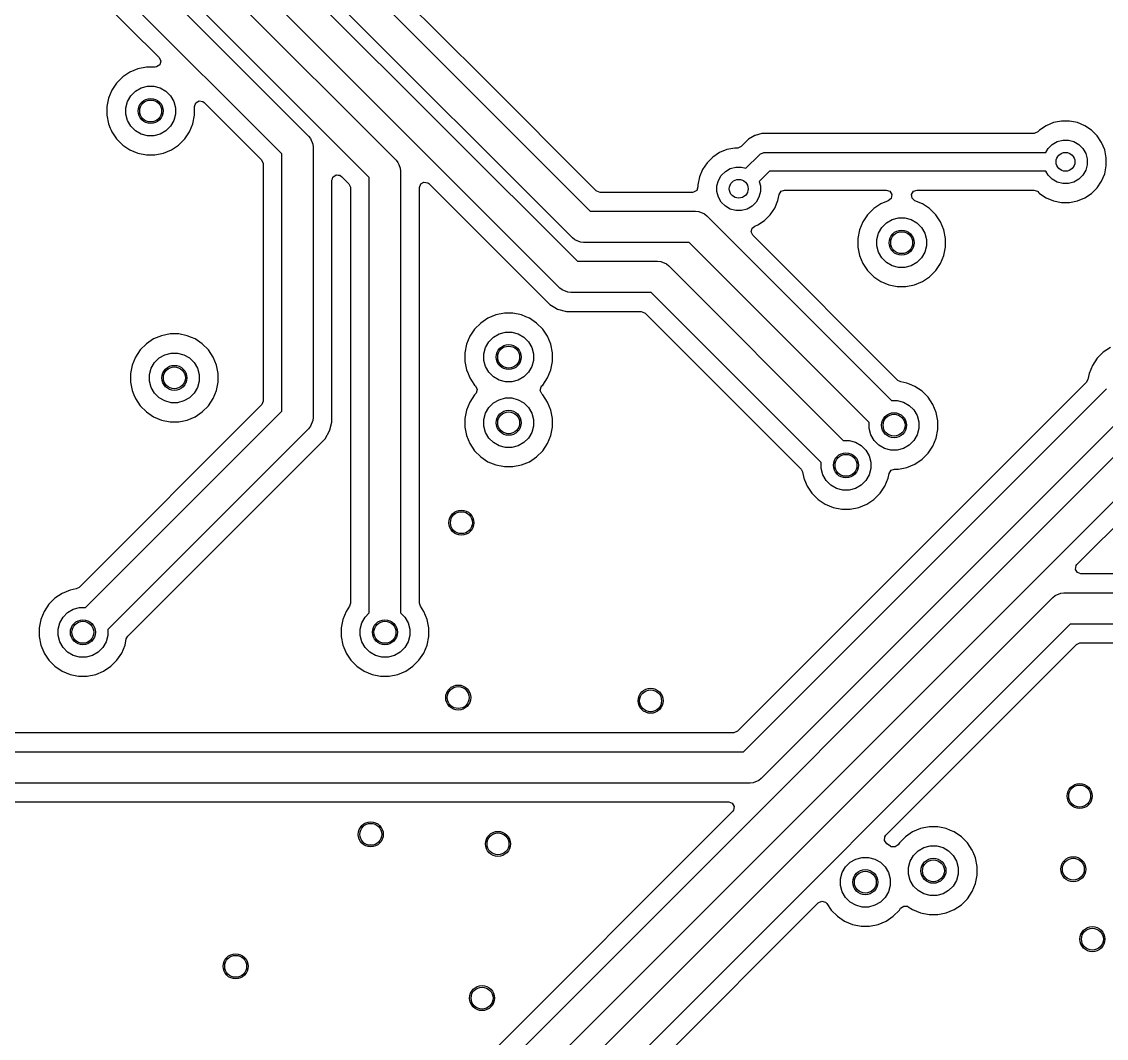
# Model space of a CAD drawing. Extents: x 4.82 to 6.81, y -4.86 to -2.87.
# Drawn here: x 5.231 to 5.914, y -3.975 to -3.336 of the extents above; entities that cross this region are included whole.
import ezdxf

# ---------------------------------------------------------------- set-up
doc = ezdxf.new("R2010")
doc.units = 0
doc.header["$MEASUREMENT"] = 0
doc.layers.add('BLACK', color=7, linetype='CONTINUOUS')

msp = doc.modelspace()

# ---------------------------------------------------------------- linework, layer by layer
at = {"layer": 'BLACK', "linetype": 'CONTINUOUS'}
for p, q in [((5.34974, -3.25537), (5.58099, -3.48661)), ((5.56995, -3.50342), (5.33294, -3.26641)), ((5.31474, -3.27084), (5.46686, -3.42296)), ((5.28128, -3.27738), (5.41186, -3.40796)), ((5.45006, -3.434), (5.29794, -3.28188)), ((5.25409, -3.29476), (5.31786, -3.35853)), ((5.39506, -3.419), (5.26448, -3.28842)), ((5.52104, -3.37041), (5.44821, -3.29758)), ((5.44186, -3.30796), (5.58898, -3.45508)), ((5.57794, -3.47188), (5.42794, -3.32188)), ((5.31825, -3.36301), (5.31629, -3.36439)), ((5.31786, -3.35853), (5.31887, -3.3607)), ((5.31887, -3.3607), (5.31825, -3.36301)), ((5.29948, -3.36765), (5.29496, -3.37066)), ((5.30449, -3.36557), (5.29948, -3.36765)), ((5.29948, -3.36765), (5.29948, -3.36765)), ((5.30449, -3.36557), (5.30449, -3.36557)), ((5.30982, -3.36451), (5.30449, -3.36557)), ((5.31538, -3.36451), (5.30982, -3.36451)), ((5.31629, -3.36439), (5.31538, -3.36451)), ((5.29112, -3.37451), (5.2881, -3.37902)), ((5.29496, -3.37066), (5.29112, -3.37451)), ((5.30651, -3.37754), (5.31048, -3.37647)), ((5.31048, -3.37647), (5.31459, -3.37647)), ((5.31459, -3.37647), (5.31857, -3.37754)), ((5.59285, -3.44222), (5.52104, -3.37041)), ((5.2881, -3.37902), (5.28602, -3.38404)), ((5.2881, -3.37902), (5.2881, -3.37902)), ((5.29799, -3.38606), (5.30005, -3.3825)), ((5.30005, -3.3825), (5.30295, -3.37959)), ((5.30295, -3.37959), (5.30651, -3.37754)), ((5.31857, -3.37754), (5.32213, -3.37959)), ((5.32213, -3.37959), (5.32503, -3.3825)), ((5.32503, -3.3825), (5.32709, -3.38606)), ((5.28602, -3.38404), (5.28496, -3.38937)), ((5.28496, -3.38937), (5.28496, -3.3948)), ((5.28602, -3.38404), (5.28602, -3.38404)), ((5.29693, -3.39003), (5.29799, -3.38606)), ((5.29693, -3.39414), (5.29693, -3.39003)), ((5.32709, -3.38606), (5.32815, -3.39003)), ((5.32815, -3.39003), (5.32815, -3.39414)), ((5.34012, -3.38925), (5.34094, -3.387)), ((5.34012, -3.38937), (5.34012, -3.38925)), ((5.34012, -3.3948), (5.34012, -3.38937)), ((5.34094, -3.387), (5.34301, -3.3858)), ((5.34301, -3.3858), (5.34537, -3.38621)), ((5.34537, -3.38621), (5.3461, -3.38677)), ((5.3461, -3.38677), (5.3822, -3.42287)), ((5.28496, -3.3948), (5.28602, -3.40013)), ((5.29799, -3.39811), (5.29693, -3.39414)), ((5.32815, -3.39414), (5.32709, -3.39811)), ((5.33906, -3.40013), (5.34012, -3.3948)), ((5.28602, -3.40013), (5.28602, -3.40013)), ((5.28602, -3.40013), (5.28716, -3.40288)), ((5.28716, -3.40288), (5.28769, -3.40416)), ((5.28769, -3.40416), (5.2881, -3.40515)), ((5.30005, -3.40167), (5.29799, -3.39811)), ((5.30295, -3.40458), (5.30005, -3.40167)), ((5.32503, -3.40167), (5.32213, -3.40458)), ((5.32709, -3.39811), (5.32503, -3.40167)), ((5.33698, -3.40515), (5.33906, -3.40013)), ((5.87167, -3.40416), (5.87054, -3.40529)), ((5.87587, -3.40136), (5.87167, -3.40416)), ((5.88053, -3.39943), (5.87587, -3.40136)), ((5.87587, -3.40136), (5.87587, -3.40136)), ((5.88548, -3.39844), (5.88053, -3.39943)), ((5.88053, -3.39943), (5.88053, -3.39943)), ((5.89052, -3.39844), (5.88548, -3.39844)), ((5.88548, -3.39844), (5.88548, -3.39844)), ((5.89547, -3.39943), (5.89052, -3.39844)), ((5.89052, -3.39844), (5.89052, -3.39844)), ((5.90013, -3.40136), (5.89547, -3.39943)), ((5.89547, -3.39943), (5.89547, -3.39943)), ((5.90433, -3.40416), (5.90013, -3.40136)), ((5.90013, -3.40136), (5.90013, -3.40136)), ((5.90013, -3.40136), (5.90013, -3.40136)), ((5.90789, -3.40773), (5.90433, -3.40416)), ((5.2881, -3.40515), (5.29112, -3.40967)), ((5.29112, -3.40967), (5.29496, -3.41351)), ((5.30651, -3.40664), (5.30295, -3.40458)), ((5.31048, -3.4077), (5.30651, -3.40664)), ((5.31459, -3.4077), (5.31048, -3.4077)), ((5.31857, -3.40664), (5.31459, -3.4077)), ((5.32213, -3.40458), (5.31857, -3.40664)), ((5.33012, -3.41351), (5.33396, -3.40967)), ((5.33396, -3.40967), (5.33698, -3.40515)), ((5.41186, -3.40796), (5.41309, -3.40945)), ((5.41309, -3.40945), (5.41309, -3.40945)), ((5.41309, -3.40945), (5.41455, -3.413)), ((5.68848, -3.40986), (5.68398, -3.41436)), ((5.69252, -3.40753), (5.68848, -3.40986)), ((5.6928, -3.40745), (5.69252, -3.40753)), ((5.69252, -3.40753), (5.69252, -3.40753)), ((5.69703, -3.40632), (5.6928, -3.40745)), ((5.6928, -3.40745), (5.6928, -3.40745)), ((5.86807, -3.40632), (5.69703, -3.40632)), ((5.86837, -3.40631), (5.86807, -3.40632)), ((5.87054, -3.40529), (5.86837, -3.40631)), ((5.88273, -3.41132), (5.8862, -3.41039)), ((5.8862, -3.41039), (5.8898, -3.41039)), ((5.8898, -3.41039), (5.89327, -3.41132)), ((5.9107, -3.41192), (5.90789, -3.40773)), ((5.29496, -3.41351), (5.29948, -3.41653)), ((5.29948, -3.41653), (5.30449, -3.41861)), ((5.32058, -3.41861), (5.3256, -3.41653)), ((5.3256, -3.41653), (5.33012, -3.41351)), ((5.41455, -3.413), (5.41474, -3.41492)), ((5.41474, -3.41492), (5.41474, -3.58492)), ((5.67495, -3.41637), (5.67029, -3.4183)), ((5.6799, -3.41539), (5.67495, -3.41637)), ((5.67495, -3.41637), (5.67495, -3.41637)), ((5.6815, -3.41539), (5.6799, -3.41539)), ((5.6818, -3.41538), (5.6815, -3.41539)), ((5.68398, -3.41436), (5.6818, -3.41538)), ((5.87563, -3.41815), (5.87707, -3.41567)), ((5.87707, -3.41567), (5.87961, -3.41312)), ((5.87961, -3.41312), (5.88273, -3.41132)), ((5.89327, -3.41132), (5.89639, -3.41312)), ((5.89639, -3.41312), (5.89893, -3.41567)), ((5.89893, -3.41567), (5.90073, -3.41878)), ((5.91263, -3.41658), (5.9107, -3.41192)), ((5.91361, -3.42153), (5.91263, -3.41658)), ((5.30449, -3.41861), (5.30982, -3.41967)), ((5.30982, -3.41967), (5.30982, -3.41967)), ((5.30982, -3.41967), (5.31526, -3.41967)), ((5.31526, -3.41967), (5.32058, -3.41861)), ((5.31526, -3.41967), (5.31526, -3.41967)), ((5.3822, -3.42287), (5.38321, -3.42504)), ((5.39506, -3.58084), (5.39506, -3.419)), ((5.46686, -3.42296), (5.46809, -3.42445)), ((5.46809, -3.42445), (5.46864, -3.4258)), ((5.66253, -3.42467), (5.65973, -3.42887)), ((5.6661, -3.42111), (5.66253, -3.42467)), ((5.67029, -3.4183), (5.6661, -3.42111)), ((5.67029, -3.4183), (5.67029, -3.4183)), ((5.68699, -3.42808), (5.69519, -3.41988)), ((5.69519, -3.41988), (5.69609, -3.41914)), ((5.69609, -3.41914), (5.69739, -3.41861)), ((5.69739, -3.41861), (5.69821, -3.41826)), ((5.69821, -3.41826), (5.69937, -3.41815)), ((5.69937, -3.41815), (5.87563, -3.41815)), ((5.90073, -3.41878), (5.90166, -3.42226)), ((5.90166, -3.42226), (5.90166, -3.42585)), ((5.91361, -3.42658), (5.91361, -3.42153)), ((5.38321, -3.42504), (5.38323, -3.42535)), ((5.38323, -3.42535), (5.38323, -3.57449)), ((5.46864, -3.4258), (5.46955, -3.428)), ((5.46955, -3.428), (5.46974, -3.42992)), ((5.46974, -3.42992), (5.46974, -3.70768)), ((5.65973, -3.42887), (5.6578, -3.43353)), ((5.65973, -3.42887), (5.65973, -3.42887)), ((5.67149, -3.43261), (5.67403, -3.43007)), ((5.67403, -3.43007), (5.67715, -3.42827)), ((5.67715, -3.42827), (5.68062, -3.42734)), ((5.68062, -3.42734), (5.68422, -3.42734)), ((5.68422, -3.42734), (5.68699, -3.42808)), ((5.70181, -3.42996), (5.69534, -3.43643)), ((5.87563, -3.42996), (5.70181, -3.42996)), ((5.87707, -3.43244), (5.87563, -3.42996)), ((5.90073, -3.42933), (5.89893, -3.43244)), ((5.90166, -3.42585), (5.90073, -3.42933)), ((5.9107, -3.43619), (5.91263, -3.43153)), ((5.91263, -3.43153), (5.91361, -3.42658)), ((5.42657, -3.4357), (5.42694, -3.43471)), ((5.42657, -3.58777), (5.42657, -3.4357)), ((5.42694, -3.43471), (5.42721, -3.43369)), ((5.42721, -3.43369), (5.42734, -3.4336)), ((5.42734, -3.4336), (5.42739, -3.43345)), ((5.42739, -3.43345), (5.42831, -3.43292)), ((5.42831, -3.43292), (5.42917, -3.43232)), ((5.42917, -3.43232), (5.42933, -3.43233)), ((5.42933, -3.43233), (5.42947, -3.43225)), ((5.42947, -3.43225), (5.43051, -3.43244)), ((5.43051, -3.43244), (5.43156, -3.43253)), ((5.43156, -3.43253), (5.43174, -3.43265)), ((5.43174, -3.43265), (5.43183, -3.43267)), ((5.43183, -3.43267), (5.43256, -3.43323)), ((5.43256, -3.43323), (5.4372, -3.43787)), ((5.4372, -3.43787), (5.43821, -3.44004)), ((5.45006, -3.70768), (5.45006, -3.434)), ((5.48157, -3.44023), (5.48239, -3.43798)), ((5.48239, -3.43798), (5.48447, -3.43678)), ((5.48447, -3.43678), (5.48683, -3.4372)), ((5.48683, -3.4372), (5.48756, -3.43775)), ((5.48756, -3.43775), (5.5636, -3.5138)), ((5.6578, -3.43353), (5.65681, -3.43848)), ((5.6578, -3.43353), (5.6578, -3.43353)), ((5.66876, -3.4392), (5.66969, -3.43573)), ((5.66969, -3.43573), (5.67149, -3.43261)), ((5.69534, -3.43643), (5.69608, -3.4392)), ((5.87961, -3.43499), (5.87707, -3.43244)), ((5.88273, -3.43679), (5.87961, -3.43499)), ((5.8862, -3.43772), (5.88273, -3.43679)), ((5.8898, -3.43772), (5.8862, -3.43772)), ((5.89327, -3.43679), (5.8898, -3.43772)), ((5.89639, -3.43499), (5.89327, -3.43679)), ((5.89893, -3.43244), (5.89639, -3.43499)), ((5.90789, -3.44038), (5.9107, -3.43619)), ((5.43821, -3.44004), (5.43823, -3.44035)), ((5.43823, -3.44035), (5.43823, -3.70165)), ((5.48157, -3.54413), (5.48157, -3.44023)), ((5.59308, -3.44243), (5.59285, -3.44222)), ((5.59533, -3.44325), (5.59308, -3.44243)), ((5.65331, -3.44325), (5.59533, -3.44325)), ((5.65392, -3.44319), (5.65331, -3.44325)), ((5.65599, -3.442), (5.65392, -3.44319)), ((5.65681, -3.43974), (5.65599, -3.442)), ((5.65681, -3.43848), (5.65681, -3.43974)), ((5.66876, -3.4428), (5.66876, -3.4392)), ((5.66969, -3.44627), (5.66876, -3.4428)), ((5.69608, -3.4428), (5.69515, -3.44627)), ((5.69608, -3.4392), (5.69608, -3.4428)), ((5.70705, -3.44847), (5.70781, -3.44461)), ((5.70781, -3.44461), (5.70906, -3.44256)), ((5.70906, -3.44256), (5.71125, -3.44179)), ((5.71125, -3.44179), (5.7752, -3.44179)), ((5.7752, -3.44179), (5.77745, -3.44261)), ((5.77745, -3.44261), (5.77865, -3.44469)), ((5.77865, -3.44469), (5.77824, -3.44705)), ((5.79118, -3.44454), (5.79247, -3.44252)), ((5.79149, -3.44691), (5.79118, -3.44454)), ((5.79247, -3.44252), (5.7946, -3.44179)), ((5.7946, -3.44179), (5.86807, -3.44179)), ((5.86807, -3.44179), (5.87032, -3.44261)), ((5.87032, -3.44261), (5.87054, -3.44282)), ((5.87054, -3.44282), (5.87125, -3.44352)), ((5.87125, -3.44352), (5.87167, -3.44395)), ((5.87167, -3.44395), (5.87587, -3.44675)), ((5.90013, -3.44675), (5.90433, -3.44395)), ((5.90433, -3.44395), (5.90789, -3.44038)), ((5.67149, -3.44939), (5.66969, -3.44627)), ((5.67403, -3.45193), (5.67149, -3.44939)), ((5.67715, -3.45373), (5.67403, -3.45193)), ((5.69081, -3.45193), (5.68769, -3.45373)), ((5.69335, -3.44939), (5.69081, -3.45193)), ((5.69515, -3.44627), (5.69335, -3.44939)), ((5.70512, -3.45313), (5.70705, -3.44847)), ((5.77184, -3.45048), (5.76732, -3.4535)), ((5.77654, -3.44853), (5.77184, -3.45048)), ((5.77184, -3.45048), (5.77184, -3.45048)), ((5.77824, -3.44705), (5.77654, -3.44853)), ((5.79326, -3.44853), (5.79149, -3.44691)), ((5.79796, -3.45048), (5.79326, -3.44853)), ((5.80248, -3.4535), (5.79796, -3.45048)), ((5.79796, -3.45048), (5.79796, -3.45048)), ((5.79796, -3.45048), (5.79796, -3.45048)), ((5.87587, -3.44675), (5.88053, -3.44868)), ((5.88053, -3.44868), (5.88548, -3.44967)), ((5.88548, -3.44967), (5.88548, -3.44967)), ((5.88548, -3.44967), (5.89052, -3.44967)), ((5.89052, -3.44967), (5.89547, -3.44868)), ((5.89052, -3.44967), (5.89052, -3.44967)), ((5.89547, -3.44868), (5.90013, -3.44675)), ((5.58898, -3.45508), (5.65535, -3.45508)), ((5.65535, -3.45508), (5.65727, -3.45527)), ((5.65727, -3.45527), (5.66082, -3.45674)), ((5.66082, -3.45674), (5.66082, -3.45674)), ((5.66082, -3.45674), (5.66231, -3.45796)), ((5.66231, -3.45796), (5.77845, -3.5741)), ((5.68062, -3.45466), (5.67715, -3.45373)), ((5.68422, -3.45466), (5.68062, -3.45466)), ((5.68769, -3.45373), (5.68422, -3.45466)), ((5.69875, -3.46089), (5.70231, -3.45733)), ((5.70231, -3.45733), (5.70512, -3.45313)), ((5.76348, -3.45734), (5.76046, -3.46186)), ((5.76732, -3.4535), (5.76348, -3.45734)), ((5.80632, -3.45734), (5.80248, -3.4535)), ((5.80934, -3.46186), (5.80632, -3.45734)), ((5.69095, -3.46578), (5.69248, -3.46455)), ((5.69248, -3.46455), (5.69455, -3.4637)), ((5.69455, -3.4637), (5.69875, -3.46089)), ((5.76046, -3.46186), (5.75838, -3.46688)), ((5.76046, -3.46186), (5.76046, -3.46186)), ((5.77035, -3.46889), (5.77241, -3.46533)), ((5.77241, -3.46533), (5.77531, -3.46243)), ((5.77531, -3.46243), (5.77888, -3.46037)), ((5.77888, -3.46037), (5.78285, -3.45931)), ((5.78285, -3.45931), (5.78696, -3.45931)), ((5.78696, -3.45931), (5.79093, -3.46037)), ((5.79093, -3.46037), (5.79449, -3.46243)), ((5.79449, -3.46243), (5.7974, -3.46533)), ((5.7974, -3.46533), (5.79945, -3.46889)), ((5.81142, -3.46688), (5.80934, -3.46186)), ((5.57943, -3.47311), (5.57794, -3.47188)), ((5.69033, -3.46809), (5.69095, -3.46578)), ((5.69135, -3.47027), (5.69033, -3.46809)), ((5.78256, -3.56148), (5.69135, -3.47027)), ((5.75838, -3.46688), (5.75732, -3.4722)), ((5.75732, -3.4722), (5.75732, -3.47764)), ((5.75838, -3.46688), (5.75838, -3.46688)), ((5.76929, -3.47287), (5.77035, -3.46889)), ((5.79945, -3.46889), (5.80051, -3.47287)), ((5.81248, -3.4722), (5.81142, -3.46688)), ((5.81248, -3.47764), (5.81248, -3.4722)), ((5.58298, -3.47457), (5.57943, -3.47311)), ((5.5849, -3.47476), (5.58298, -3.47457)), ((5.58298, -3.47457), (5.58298, -3.47457)), ((5.65127, -3.47476), (5.5849, -3.47476)), ((5.76453, -3.58802), (5.65127, -3.47476)), ((5.75732, -3.47764), (5.75838, -3.48297)), ((5.76929, -3.47698), (5.76929, -3.47287)), ((5.77035, -3.48095), (5.76929, -3.47698)), ((5.80051, -3.47698), (5.79945, -3.48095)), ((5.80051, -3.47287), (5.80051, -3.47698)), ((5.81142, -3.48297), (5.81248, -3.47764)), ((5.75838, -3.48297), (5.75838, -3.48297)), ((5.75838, -3.48297), (5.76046, -3.48798)), ((5.77241, -3.48451), (5.77035, -3.48095)), ((5.77531, -3.48741), (5.77241, -3.48451)), ((5.7974, -3.48451), (5.79449, -3.48741)), ((5.79945, -3.48095), (5.7974, -3.48451)), ((5.80934, -3.48798), (5.81142, -3.48297)), ((5.58099, -3.48661), (5.63144, -3.48661)), ((5.63144, -3.48661), (5.63336, -3.4868)), ((5.63336, -3.4868), (5.63691, -3.48827)), ((5.63691, -3.48827), (5.63691, -3.48827)), ((5.63691, -3.48827), (5.6384, -3.4895)), ((5.6384, -3.4895), (5.74821, -3.59931)), ((5.76046, -3.48798), (5.76348, -3.4925)), ((5.76348, -3.4925), (5.76732, -3.49634)), ((5.77888, -3.48947), (5.77531, -3.48741)), ((5.78285, -3.49053), (5.77888, -3.48947)), ((5.78696, -3.49053), (5.78285, -3.49053)), ((5.79093, -3.48947), (5.78696, -3.49053)), ((5.79449, -3.48741), (5.79093, -3.48947)), ((5.80248, -3.49634), (5.80632, -3.4925)), ((5.80632, -3.4925), (5.80934, -3.48798)), ((5.76732, -3.49634), (5.77184, -3.49936)), ((5.77184, -3.49936), (5.77686, -3.50144)), ((5.79295, -3.50144), (5.79796, -3.49936)), ((5.79796, -3.49936), (5.80248, -3.49634)), ((5.57144, -3.50464), (5.56995, -3.50342)), ((5.57499, -3.50611), (5.57144, -3.50464)), ((5.57144, -3.50464), (5.57144, -3.50464)), ((5.57691, -3.5063), (5.57499, -3.50611)), ((5.62736, -3.5063), (5.57691, -3.5063)), ((5.73429, -3.61323), (5.62736, -3.5063)), ((5.77686, -3.50144), (5.78219, -3.5025)), ((5.78219, -3.5025), (5.78219, -3.5025)), ((5.78219, -3.5025), (5.78762, -3.5025)), ((5.78762, -3.5025), (5.79295, -3.50144)), ((5.78762, -3.5025), (5.78762, -3.5025)), ((5.53502, -3.51927), (5.52969, -3.52033)), ((5.54045, -3.51927), (5.53502, -3.51927)), ((5.53502, -3.51927), (5.53502, -3.51927)), ((5.54578, -3.52033), (5.54045, -3.51927)), ((5.54045, -3.51927), (5.54045, -3.51927)), ((5.5636, -3.5138), (5.5636, -3.5138)), ((5.5636, -3.5138), (5.56681, -3.51565)), ((5.56681, -3.51565), (5.56681, -3.51565)), ((5.56681, -3.51565), (5.56854, -3.51665)), ((5.56854, -3.51665), (5.57406, -3.51813)), ((5.57406, -3.51813), (5.62101, -3.51813)), ((5.62101, -3.51813), (5.62326, -3.51895)), ((5.62326, -3.51895), (5.62349, -3.51916)), ((5.62349, -3.51916), (5.72166, -3.61733)), ((5.52015, -3.52543), (5.51631, -3.52927)), ((5.52467, -3.52241), (5.52015, -3.52543)), ((5.52969, -3.52033), (5.52467, -3.52241)), ((5.52467, -3.52241), (5.52467, -3.52241)), ((5.52969, -3.52033), (5.52969, -3.52033)), ((5.54852, -3.52147), (5.54578, -3.52033)), ((5.54578, -3.52033), (5.54578, -3.52033)), ((5.54578, -3.52033), (5.54578, -3.52033)), ((5.5508, -3.52241), (5.54852, -3.52147)), ((5.55532, -3.52543), (5.5508, -3.52241)), ((5.5508, -3.52241), (5.5508, -3.52241)), ((5.5508, -3.52241), (5.5508, -3.52241)), ((5.55916, -3.52927), (5.55532, -3.52543)), ((5.31942, -3.5334), (5.3144, -3.53548)), ((5.32474, -3.53234), (5.31942, -3.5334)), ((5.31942, -3.5334), (5.31942, -3.5334)), ((5.33018, -3.53234), (5.32474, -3.53234)), ((5.32474, -3.53234), (5.32474, -3.53234)), ((5.3355, -3.5334), (5.33018, -3.53234)), ((5.33018, -3.53234), (5.33018, -3.53234)), ((5.3355, -3.5334), (5.3355, -3.5334)), ((5.3355, -3.5334), (5.3355, -3.5334)), ((5.33825, -3.53454), (5.3355, -3.5334)), ((5.5133, -3.53379), (5.51122, -3.53881)), ((5.51631, -3.52927), (5.5133, -3.53379)), ((5.5133, -3.53379), (5.5133, -3.53379)), ((5.52815, -3.53436), (5.53171, -3.5323)), ((5.53171, -3.5323), (5.53568, -3.53124)), ((5.53568, -3.53124), (5.53979, -3.53124)), ((5.53979, -3.53124), (5.54376, -3.5323)), ((5.54376, -3.5323), (5.54732, -3.53436)), ((5.56218, -3.53379), (5.55916, -3.52927)), ((5.56425, -3.53881), (5.56218, -3.53379)), ((5.30988, -3.5385), (5.30604, -3.54234)), ((5.3144, -3.53548), (5.30988, -3.5385)), ((5.3144, -3.53548), (5.3144, -3.53548)), ((5.34052, -3.53548), (5.33825, -3.53454)), ((5.34504, -3.5385), (5.34052, -3.53548)), ((5.34052, -3.53548), (5.34052, -3.53548)), ((5.34052, -3.53548), (5.34052, -3.53548)), ((5.34888, -3.54234), (5.34504, -3.5385)), ((5.51122, -3.53881), (5.51016, -3.54413)), ((5.51122, -3.53881), (5.51122, -3.53881)), ((5.52319, -3.54082), (5.52524, -3.53726)), ((5.52524, -3.53726), (5.52815, -3.53436)), ((5.54732, -3.53436), (5.55023, -3.53726)), ((5.55023, -3.53726), (5.55228, -3.54082)), ((5.56531, -3.54413), (5.56425, -3.53881)), ((5.91624, -3.54076), (5.91172, -3.54377)), ((5.30302, -3.54686), (5.30094, -3.55188)), ((5.30604, -3.54234), (5.30302, -3.54686)), ((5.30302, -3.54686), (5.30302, -3.54686)), ((5.31497, -3.55033), (5.31787, -3.54743)), ((5.31787, -3.54743), (5.32143, -3.54537)), ((5.32143, -3.54537), (5.32541, -3.54431)), ((5.32541, -3.54431), (5.32952, -3.54431)), ((5.32952, -3.54431), (5.33349, -3.54537)), ((5.33349, -3.54537), (5.33705, -3.54743)), ((5.33705, -3.54743), (5.33995, -3.55033)), ((5.3519, -3.54686), (5.34888, -3.54234)), ((5.35398, -3.55188), (5.3519, -3.54686)), ((5.48157, -3.70165), (5.48157, -3.54413)), ((5.51016, -3.54413), (5.51016, -3.54957)), ((5.52212, -3.54479), (5.52319, -3.54082)), ((5.52212, -3.54891), (5.52212, -3.54479)), ((5.55228, -3.54082), (5.55335, -3.54479)), ((5.55335, -3.54479), (5.55335, -3.54891)), ((5.56531, -3.54957), (5.56531, -3.54413)), ((5.91172, -3.54377), (5.90788, -3.54762)), ((5.30094, -3.55188), (5.29988, -3.5572)), ((5.30094, -3.55188), (5.30094, -3.55188)), ((5.31185, -3.55787), (5.31291, -3.55389)), ((5.31291, -3.55389), (5.31497, -3.55033)), ((5.33995, -3.55033), (5.34201, -3.55389)), ((5.34201, -3.55389), (5.34307, -3.55787)), ((5.35504, -3.5572), (5.35398, -3.55188)), ((5.51016, -3.54957), (5.51122, -3.55489)), ((5.52319, -3.55288), (5.52212, -3.54891)), ((5.52524, -3.55644), (5.52319, -3.55288)), ((5.55228, -3.55288), (5.55023, -3.55644)), ((5.55335, -3.54891), (5.55228, -3.55288)), ((5.56425, -3.55489), (5.56531, -3.54957)), ((5.90486, -3.55213), (5.90278, -3.55715)), ((5.90788, -3.54762), (5.90486, -3.55213)), ((5.90486, -3.55213), (5.90486, -3.55213)), ((5.29988, -3.5572), (5.29988, -3.56264)), ((5.31185, -3.56198), (5.31185, -3.55787)), ((5.34307, -3.55787), (5.34307, -3.56198)), ((5.35504, -3.56264), (5.35504, -3.5572)), ((5.51122, -3.55489), (5.51122, -3.55489)), ((5.51122, -3.55489), (5.51217, -3.5572)), ((5.51217, -3.5572), (5.51286, -3.55887)), ((5.51286, -3.55887), (5.5133, -3.55991)), ((5.5133, -3.55991), (5.51434, -3.56148)), ((5.52815, -3.55934), (5.52524, -3.55644)), ((5.53171, -3.5614), (5.52815, -3.55934)), ((5.54732, -3.55934), (5.54376, -3.5614)), ((5.55023, -3.55644), (5.54732, -3.55934)), ((5.55916, -3.56443), (5.56218, -3.55991)), ((5.56218, -3.55991), (5.56425, -3.55489)), ((5.90202, -3.56099), (5.90106, -3.56279)), ((5.90278, -3.55715), (5.90202, -3.56099)), ((5.29988, -3.56264), (5.30094, -3.56797)), ((5.30094, -3.56797), (5.30094, -3.56797)), ((5.30094, -3.56797), (5.30204, -3.57061)), ((5.31291, -3.56595), (5.31185, -3.56198)), ((5.31497, -3.56951), (5.31291, -3.56595)), ((5.34201, -3.56595), (5.33995, -3.56951)), ((5.34307, -3.56198), (5.34201, -3.56595)), ((5.3519, -3.57298), (5.35398, -3.56797)), ((5.35398, -3.56797), (5.35504, -3.56264)), ((5.45448, -4.07343), (5.96293, -3.56497)), ((5.51434, -3.56148), (5.51631, -3.56443)), ((5.51631, -3.56443), (5.51692, -3.56504)), ((5.51692, -3.56504), (5.51794, -3.56721)), ((5.51794, -3.56721), (5.51732, -3.56953)), ((5.53568, -3.56246), (5.53171, -3.5614)), ((5.53979, -3.56246), (5.53568, -3.56246)), ((5.54376, -3.5614), (5.53979, -3.56246)), ((5.55753, -3.56783), (5.55815, -3.56551)), ((5.55855, -3.57), (5.55753, -3.56783)), ((5.55815, -3.56551), (5.55855, -3.56504)), ((5.55855, -3.56504), (5.55916, -3.56443)), ((5.90106, -3.56279), (5.68162, -3.78222)), ((5.6855, -3.79508), (5.91369, -3.56689)), ((5.78435, -3.56243), (5.78256, -3.56148)), ((5.78819, -3.5632), (5.78435, -3.56243)), ((5.78985, -3.56388), (5.78819, -3.5632)), ((5.78819, -3.5632), (5.78819, -3.5632)), ((5.78819, -3.5632), (5.78819, -3.5632)), ((5.79321, -3.56528), (5.78985, -3.56388)), ((5.79773, -3.5683), (5.79321, -3.56528)), ((5.79321, -3.56528), (5.79321, -3.56528)), ((5.79321, -3.56528), (5.79321, -3.56528)), ((5.30204, -3.57061), (5.30281, -3.57247)), ((5.30281, -3.57247), (5.30302, -3.57298)), ((5.30302, -3.57298), (5.30604, -3.5775)), ((5.31787, -3.57241), (5.31497, -3.56951)), ((5.32143, -3.57447), (5.31787, -3.57241)), ((5.32541, -3.57553), (5.32143, -3.57447)), ((5.33349, -3.57447), (5.32952, -3.57553)), ((5.33705, -3.57241), (5.33349, -3.57447)), ((5.33995, -3.56951), (5.33705, -3.57241)), ((5.34888, -3.5775), (5.3519, -3.57298)), ((5.38323, -3.57449), (5.38241, -3.57674)), ((5.51631, -3.57061), (5.5133, -3.57513)), ((5.51692, -3.57), (5.51631, -3.57061)), ((5.51732, -3.56953), (5.51692, -3.57)), ((5.52815, -3.5757), (5.53171, -3.57364)), ((5.53171, -3.57364), (5.53568, -3.57258)), ((5.53568, -3.57258), (5.53979, -3.57258)), ((5.53979, -3.57258), (5.54376, -3.57364)), ((5.54376, -3.57364), (5.54732, -3.5757)), ((5.55916, -3.57061), (5.55855, -3.57)), ((5.56218, -3.57513), (5.55916, -3.57061)), ((5.77845, -3.5741), (5.7822, -3.5741)), ((5.7822, -3.5741), (5.78617, -3.57517)), ((5.80157, -3.57214), (5.79773, -3.5683)), ((5.80459, -3.57665), (5.80157, -3.57214)), ((5.3822, -3.57697), (5.26749, -3.69168)), ((5.2716, -3.70431), (5.39506, -3.58084)), ((5.30604, -3.5775), (5.30988, -3.58134)), ((5.30988, -3.58134), (5.3144, -3.58436)), ((5.32952, -3.57553), (5.32541, -3.57553)), ((5.34052, -3.58436), (5.34504, -3.58134)), ((5.34504, -3.58134), (5.34888, -3.5775)), ((5.38241, -3.57674), (5.3822, -3.57697)), ((5.51122, -3.58014), (5.51016, -3.58547)), ((5.5133, -3.57513), (5.51122, -3.58014)), ((5.51122, -3.58014), (5.51122, -3.58014)), ((5.5133, -3.57513), (5.5133, -3.57513)), ((5.52319, -3.58216), (5.52524, -3.5786)), ((5.52524, -3.5786), (5.52815, -3.5757)), ((5.54732, -3.5757), (5.55023, -3.5786)), ((5.55023, -3.5786), (5.55228, -3.58216)), ((5.56425, -3.58014), (5.56218, -3.57513)), ((5.56531, -3.58547), (5.56425, -3.58014)), ((5.92761, -3.58081), (5.69653, -3.81188)), ((5.78617, -3.57517), (5.78973, -3.57722)), ((5.78973, -3.57722), (5.79264, -3.58013)), ((5.79264, -3.58013), (5.7947, -3.58369)), ((5.80667, -3.58167), (5.80459, -3.57665)), ((5.80773, -3.587), (5.80667, -3.58167)), ((5.3144, -3.58436), (5.31942, -3.58644)), ((5.31942, -3.58644), (5.32474, -3.5875)), ((5.32474, -3.5875), (5.32474, -3.5875)), ((5.32474, -3.5875), (5.33018, -3.5875)), ((5.33018, -3.5875), (5.3355, -3.58644)), ((5.33018, -3.5875), (5.33018, -3.5875)), ((5.3355, -3.58644), (5.34052, -3.58436)), ((5.41455, -3.58684), (5.41309, -3.59039)), ((5.41474, -3.58492), (5.41455, -3.58684)), ((5.42529, -3.59257), (5.42657, -3.58777)), ((5.97397, -3.58177), (5.47128, -4.08446)), ((5.51016, -3.58547), (5.51016, -3.59091)), ((5.52212, -3.58613), (5.52319, -3.58216)), ((5.52212, -3.59024), (5.52212, -3.58613)), ((5.55228, -3.58216), (5.55335, -3.58613)), ((5.55335, -3.58613), (5.55335, -3.59024)), ((5.56531, -3.59091), (5.56531, -3.58547)), ((5.76453, -3.59177), (5.76453, -3.58802)), ((5.7947, -3.58369), (5.79576, -3.58766)), ((5.79576, -3.58766), (5.79576, -3.59177)), ((5.80773, -3.59243), (5.80773, -3.587)), ((5.41186, -3.59188), (5.28551, -3.71823)), ((5.41309, -3.59039), (5.41186, -3.59188)), ((5.41309, -3.59039), (5.41309, -3.59039)), ((5.42224, -3.59823), (5.4251, -3.59329)), ((5.4251, -3.59329), (5.42529, -3.59257)), ((5.51016, -3.59091), (5.51122, -3.59623)), ((5.52319, -3.59422), (5.52212, -3.59024)), ((5.52524, -3.59778), (5.52319, -3.59422)), ((5.55228, -3.59422), (5.55023, -3.59778)), ((5.55335, -3.59024), (5.55228, -3.59422)), ((5.56425, -3.59623), (5.56531, -3.59091)), ((5.7656, -3.59574), (5.76453, -3.59177)), ((5.79576, -3.59177), (5.7947, -3.59574)), ((5.80667, -3.59776), (5.80773, -3.59243)), ((5.89521, -3.67727), (5.97784, -3.59463)), ((5.29814, -3.72233), (5.42224, -3.59823)), ((5.51122, -3.59623), (5.51122, -3.59623)), ((5.51122, -3.59623), (5.5133, -3.60125)), ((5.5133, -3.60125), (5.51631, -3.60577)), ((5.52815, -3.60068), (5.52524, -3.59778)), ((5.53171, -3.60274), (5.52815, -3.60068)), ((5.54732, -3.60068), (5.54376, -3.60274)), ((5.55023, -3.59778), (5.54732, -3.60068)), ((5.55916, -3.60577), (5.56218, -3.60125)), ((5.56218, -3.60125), (5.56425, -3.59623)), ((5.74821, -3.59931), (5.75196, -3.59931)), ((5.75196, -3.59931), (5.75593, -3.60037)), ((5.75593, -3.60037), (5.75949, -3.60243)), ((5.76765, -3.5993), (5.7656, -3.59574)), ((5.77056, -3.60221), (5.76765, -3.5993)), ((5.79264, -3.5993), (5.78973, -3.60221)), ((5.7947, -3.59574), (5.79264, -3.5993)), ((5.80459, -3.60278), (5.80667, -3.59776)), ((5.51631, -3.60577), (5.52015, -3.60961)), ((5.53568, -3.6038), (5.53171, -3.60274)), ((5.53979, -3.6038), (5.53568, -3.6038)), ((5.54376, -3.60274), (5.53979, -3.6038)), ((5.55532, -3.60961), (5.55916, -3.60577)), ((5.75949, -3.60243), (5.7624, -3.60533)), ((5.7624, -3.60533), (5.76445, -3.60889)), ((5.76445, -3.60889), (5.76551, -3.61287)), ((5.77412, -3.60427), (5.77056, -3.60221)), ((5.77809, -3.60533), (5.77412, -3.60427)), ((5.7822, -3.60533), (5.77809, -3.60533)), ((5.78617, -3.60427), (5.7822, -3.60533)), ((5.78973, -3.60221), (5.78617, -3.60427)), ((5.79773, -3.61114), (5.80157, -3.6073)), ((5.80157, -3.6073), (5.80459, -3.60278)), ((5.52015, -3.60961), (5.52467, -3.61263)), ((5.52467, -3.61263), (5.52969, -3.61471)), ((5.52969, -3.61471), (5.53502, -3.61577)), ((5.53502, -3.61577), (5.53502, -3.61577)), ((5.53502, -3.61577), (5.54045, -3.61577)), ((5.54045, -3.61577), (5.54578, -3.61471)), ((5.54045, -3.61577), (5.54045, -3.61577)), ((5.54578, -3.61471), (5.5508, -3.61263)), ((5.5508, -3.61263), (5.55532, -3.60961)), ((5.73429, -3.61698), (5.73429, -3.61323)), ((5.76551, -3.61287), (5.76551, -3.61698)), ((5.78819, -3.61624), (5.79321, -3.61416)), ((5.79321, -3.61416), (5.79773, -3.61114)), ((5.72166, -3.61733), (5.72262, -3.61912)), ((5.72262, -3.61912), (5.72338, -3.62297)), ((5.73535, -3.62095), (5.73429, -3.61698)), ((5.73741, -3.62451), (5.73535, -3.62095)), ((5.76445, -3.62095), (5.7624, -3.62451)), ((5.76551, -3.61698), (5.76445, -3.62095)), ((5.77642, -3.62297), (5.77699, -3.62012)), ((5.77699, -3.62012), (5.77823, -3.61807)), ((5.77823, -3.61807), (5.78042, -3.6173)), ((5.78042, -3.6173), (5.78286, -3.6173)), ((5.78286, -3.6173), (5.78819, -3.61624)), ((5.78286, -3.6173), (5.78286, -3.6173)), ((5.72338, -3.62297), (5.72492, -3.62667)), ((5.72492, -3.62667), (5.72546, -3.62798)), ((5.72546, -3.62798), (5.72848, -3.6325)), ((5.74031, -3.62742), (5.73741, -3.62451)), ((5.74388, -3.62947), (5.74031, -3.62742)), ((5.74785, -3.63053), (5.74388, -3.62947)), ((5.75593, -3.62947), (5.75196, -3.63053)), ((5.75949, -3.62742), (5.75593, -3.62947)), ((5.7624, -3.62451), (5.75949, -3.62742)), ((5.77132, -3.6325), (5.77434, -3.62798)), ((5.77434, -3.62798), (5.77642, -3.62297)), ((5.72848, -3.6325), (5.73232, -3.63634)), ((5.75196, -3.63053), (5.74785, -3.63053)), ((5.76748, -3.63634), (5.77132, -3.6325)), ((5.73232, -3.63634), (5.73684, -3.63936)), ((5.73684, -3.63936), (5.74186, -3.64144)), ((5.74186, -3.64144), (5.74719, -3.6425)), ((5.74719, -3.6425), (5.74719, -3.6425)), ((5.74719, -3.6425), (5.75262, -3.6425)), ((5.75262, -3.6425), (5.75795, -3.64144)), ((5.75262, -3.6425), (5.75262, -3.6425)), ((5.75795, -3.64144), (5.76296, -3.63936)), ((5.76296, -3.63936), (5.76748, -3.63634)), ((5.89423, -3.68035), (5.89465, -3.67799)), ((5.89543, -3.68243), (5.89423, -3.68035)), ((5.89465, -3.67799), (5.89521, -3.67727)), ((5.89768, -3.68325), (5.89543, -3.68243)), ((6.26663, -3.68325), (5.89768, -3.68325)), ((5.25684, -3.69548), (5.25232, -3.6985)), ((5.26186, -3.6934), (5.25684, -3.69548)), ((5.25684, -3.69548), (5.25684, -3.69548)), ((5.2657, -3.69264), (5.26186, -3.6934)), ((5.26749, -3.69168), (5.2657, -3.69264)), ((5.87994, -3.69796), (5.88143, -3.69674)), ((5.88143, -3.69674), (5.88498, -3.69527)), ((5.88498, -3.69527), (5.8869, -3.69508)), ((5.88498, -3.69527), (5.88498, -3.69527)), ((5.8869, -3.69508), (6.27266, -3.69508)), ((5.24848, -3.70234), (5.24546, -3.70686)), ((5.25232, -3.6985), (5.24848, -3.70234)), ((5.26388, -3.70537), (5.26785, -3.70431)), ((5.26785, -3.70431), (5.2716, -3.70431)), ((5.43764, -3.7036), (5.43546, -3.70686)), ((5.43823, -3.70165), (5.43764, -3.7036)), ((5.48217, -3.7036), (5.48157, -3.70165)), ((5.48434, -3.70686), (5.48217, -3.7036)), ((5.48794, -4.08996), (5.87994, -3.69796)), ((5.24546, -3.70686), (5.24338, -3.71188)), ((5.24546, -3.70686), (5.24546, -3.70686)), ((5.25535, -3.71389), (5.25741, -3.71033)), ((5.25741, -3.71033), (5.26031, -3.70743)), ((5.26031, -3.70743), (5.26388, -3.70537)), ((5.43546, -3.70686), (5.43338, -3.71188)), ((5.43546, -3.70686), (5.43546, -3.70686)), ((5.44535, -3.71389), (5.44741, -3.71033)), ((5.44741, -3.71033), (5.45006, -3.70768)), ((5.46974, -3.70768), (5.4724, -3.71033)), ((5.4724, -3.71033), (5.47445, -3.71389)), ((5.48642, -3.71188), (5.48434, -3.70686)), ((5.48434, -3.70686), (5.48434, -3.70686)), ((5.24338, -3.71188), (5.24232, -3.7172)), ((5.24232, -3.7172), (5.24232, -3.72264)), ((5.24338, -3.71188), (5.24338, -3.71188)), ((5.25429, -3.71787), (5.25535, -3.71389)), ((5.25429, -3.72198), (5.25429, -3.71787)), ((5.43338, -3.71188), (5.43232, -3.7172)), ((5.43232, -3.7172), (5.43232, -3.72264)), ((5.43338, -3.71188), (5.43338, -3.71188)), ((5.44429, -3.71787), (5.44535, -3.71389)), ((5.44429, -3.72198), (5.44429, -3.71787)), ((5.47445, -3.71389), (5.47551, -3.71787)), ((5.47551, -3.71787), (5.47551, -3.72198)), ((5.48748, -3.7172), (5.48642, -3.71188)), ((5.48748, -3.72264), (5.48748, -3.7172)), ((5.89098, -3.71476), (5.50474, -4.101)), ((6.27266, -3.71476), (5.89098, -3.71476)), ((5.24232, -3.72264), (5.24338, -3.72797)), ((5.25535, -3.72595), (5.25429, -3.72198)), ((5.28551, -3.72198), (5.28445, -3.72595)), ((5.28551, -3.71823), (5.28551, -3.72198)), ((5.29642, -3.72797), (5.29718, -3.72412)), ((5.29718, -3.72412), (5.29814, -3.72233)), ((5.43232, -3.72264), (5.43338, -3.72797)), ((5.44535, -3.72595), (5.44429, -3.72198)), ((5.47551, -3.72198), (5.47445, -3.72595)), ((5.48642, -3.72797), (5.48748, -3.72264)), ((5.24338, -3.72797), (5.24338, -3.72797)), ((5.24338, -3.72797), (5.24526, -3.7325)), ((5.25741, -3.72951), (5.25535, -3.72595)), ((5.26031, -3.73242), (5.25741, -3.72951)), ((5.2824, -3.72951), (5.27949, -3.73242)), ((5.28445, -3.72595), (5.2824, -3.72951)), ((5.29434, -3.73298), (5.29642, -3.72797)), ((5.43338, -3.72797), (5.43338, -3.72797)), ((5.43338, -3.72797), (5.43526, -3.7325)), ((5.44741, -3.72951), (5.44535, -3.72595)), ((5.45031, -3.73242), (5.44741, -3.72951)), ((5.4724, -3.72951), (5.46949, -3.73242)), ((5.47445, -3.72595), (5.4724, -3.72951)), ((5.48434, -3.73298), (5.48642, -3.72797)), ((5.77497, -3.8475), (5.89485, -3.72762)), ((5.89485, -3.72762), (5.89702, -3.72661)), ((5.89702, -3.72661), (5.89733, -3.72659)), ((5.89733, -3.72659), (6.26663, -3.72659)), ((5.24526, -3.7325), (5.24546, -3.73298)), ((5.24546, -3.73298), (5.24848, -3.7375)), ((5.24848, -3.7375), (5.25232, -3.74134)), ((5.26388, -3.73447), (5.26031, -3.73242)), ((5.26785, -3.73553), (5.26388, -3.73447)), ((5.27196, -3.73553), (5.26785, -3.73553)), ((5.27593, -3.73447), (5.27196, -3.73553)), ((5.27949, -3.73242), (5.27593, -3.73447)), ((5.28748, -3.74134), (5.29132, -3.7375)), ((5.29132, -3.7375), (5.29434, -3.73298)), ((5.43526, -3.7325), (5.43546, -3.73298)), ((5.43546, -3.73298), (5.43848, -3.7375)), ((5.43848, -3.7375), (5.44232, -3.74134)), ((5.45388, -3.73447), (5.45031, -3.73242)), ((5.45785, -3.73553), (5.45388, -3.73447)), ((5.46196, -3.73553), (5.45785, -3.73553)), ((5.46593, -3.73447), (5.46196, -3.73553)), ((5.46949, -3.73242), (5.46593, -3.73447)), ((5.47748, -3.74134), (5.48132, -3.7375)), ((5.48132, -3.7375), (5.48434, -3.73298)), ((5.25232, -3.74134), (5.25684, -3.74436)), ((5.25684, -3.74436), (5.26186, -3.74644)), ((5.27795, -3.74644), (5.28296, -3.74436)), ((5.28296, -3.74436), (5.28748, -3.74134)), ((5.44232, -3.74134), (5.44684, -3.74436)), ((5.44684, -3.74436), (5.45186, -3.74644)), ((5.46795, -3.74644), (5.47297, -3.74436)), ((5.47297, -3.74436), (5.47748, -3.74134)), ((5.26186, -3.74644), (5.26719, -3.7475)), ((5.26719, -3.7475), (5.26719, -3.7475)), ((5.26719, -3.7475), (5.27262, -3.7475)), ((5.27262, -3.7475), (5.27795, -3.74644)), ((5.27262, -3.7475), (5.27262, -3.7475)), ((5.45186, -3.74644), (5.45719, -3.7475)), ((5.45719, -3.7475), (5.45719, -3.7475)), ((5.45719, -3.7475), (5.46262, -3.7475)), ((5.46262, -3.7475), (5.46795, -3.74644)), ((5.46262, -3.7475), (5.46262, -3.7475)), ((5.67915, -3.78325), (5.19705, -3.78325)), ((5.67945, -3.78323), (5.67915, -3.78325)), ((5.68162, -3.78222), (5.67945, -3.78323)), ((5.1999, -3.79508), (5.6855, -3.79508)), ((5.69504, -3.8131), (5.6915, -3.81457)), ((5.69653, -3.81188), (5.69504, -3.8131)), ((5.69504, -3.8131), (5.69504, -3.8131)), ((5.68957, -3.81476), (5.20398, -3.81476)), ((5.6915, -3.81457), (5.68957, -3.81476)), ((5.21033, -3.82659), (5.67612, -3.82659)), ((5.67612, -3.82659), (5.67837, -3.82741)), ((5.6786, -3.83258), (5.44409, -4.06708)), ((5.67837, -3.82741), (5.67957, -3.82949)), ((5.67915, -3.83185), (5.6786, -3.83258)), ((5.67957, -3.82949), (5.67915, -3.83185)), ((5.77424, -3.84857), (5.77497, -3.8475)), ((5.79184, -3.84548), (5.78732, -3.8485)), ((5.79686, -3.8434), (5.79184, -3.84548)), ((5.79184, -3.84548), (5.79184, -3.84548)), ((5.80219, -3.84234), (5.79686, -3.8434)), ((5.79686, -3.8434), (5.79686, -3.8434)), ((5.80762, -3.84234), (5.80219, -3.84234)), ((5.80219, -3.84234), (5.80219, -3.84234)), ((5.81295, -3.8434), (5.80762, -3.84234)), ((5.80762, -3.84234), (5.80762, -3.84234)), ((5.81569, -3.84454), (5.81295, -3.8434)), ((5.81295, -3.8434), (5.81295, -3.8434)), ((5.81295, -3.8434), (5.81295, -3.8434)), ((5.81796, -3.84548), (5.81569, -3.84454)), ((5.81797, -3.84548), (5.81796, -3.84548)), ((5.81796, -3.84548), (5.81796, -3.84548)), ((5.82248, -3.8485), (5.81797, -3.84548)), ((5.77408, -3.85096), (5.77424, -3.84857)), ((5.7755, -3.85289), (5.77408, -3.85096)), ((5.77785, -3.85446), (5.7755, -3.85289)), ((5.77838, -3.85476), (5.77785, -3.85446)), ((5.78271, -3.8535), (5.78078, -3.85491)), ((5.78348, -3.85234), (5.78271, -3.8535)), ((5.78732, -3.8485), (5.78348, -3.85234)), ((5.79888, -3.85537), (5.80285, -3.85431)), ((5.80285, -3.85431), (5.80696, -3.85431)), ((5.80696, -3.85431), (5.81093, -3.85537)), ((5.82632, -3.85234), (5.82248, -3.8485)), ((5.82934, -3.85686), (5.82632, -3.85234)), ((5.78078, -3.85491), (5.77838, -3.85476)), ((5.79035, -3.86389), (5.79241, -3.86033)), ((5.79241, -3.86033), (5.79531, -3.85743)), ((5.79531, -3.85743), (5.79888, -3.85537)), ((5.81093, -3.85537), (5.81449, -3.85743)), ((5.81449, -3.85743), (5.8174, -3.86033)), ((5.8174, -3.86033), (5.81945, -3.86389)), ((5.82994, -3.8583), (5.82934, -3.85686)), ((5.83142, -3.86188), (5.82994, -3.8583)), ((5.74752, -3.87106), (5.74957, -3.8675)), ((5.74957, -3.8675), (5.75248, -3.86459)), ((5.75248, -3.86459), (5.75604, -3.86254)), ((5.75604, -3.86254), (5.76001, -3.86147)), ((5.76001, -3.86147), (5.76412, -3.86147)), ((5.76412, -3.86147), (5.76809, -3.86254)), ((5.76809, -3.86254), (5.77165, -3.86459)), ((5.77165, -3.86459), (5.77456, -3.8675)), ((5.77456, -3.8675), (5.77661, -3.87106)), ((5.78929, -3.86787), (5.79035, -3.86389)), ((5.78929, -3.87198), (5.78929, -3.86787)), ((5.81945, -3.86389), (5.82051, -3.86787)), ((5.82051, -3.86787), (5.82051, -3.87198)), ((5.83248, -3.8672), (5.83142, -3.86188)), ((5.83248, -3.87264), (5.83248, -3.8672)), ((5.74645, -3.87503), (5.74752, -3.87106)), ((5.74645, -3.87914), (5.74645, -3.87503)), ((5.77661, -3.87106), (5.77768, -3.87503)), ((5.77768, -3.87503), (5.77768, -3.87914)), ((5.79035, -3.87595), (5.78929, -3.87198)), ((5.82051, -3.87198), (5.81945, -3.87595)), ((5.83142, -3.87797), (5.83248, -3.87264)), ((5.74752, -3.88311), (5.74645, -3.87914)), ((5.77768, -3.87914), (5.77661, -3.88311)), ((5.79241, -3.87951), (5.79035, -3.87595)), ((5.79531, -3.88241), (5.79241, -3.87951)), ((5.8174, -3.87951), (5.81449, -3.88241)), ((5.81945, -3.87595), (5.8174, -3.87951)), ((5.82934, -3.88298), (5.83142, -3.87797)), ((5.74957, -3.88667), (5.74752, -3.88311)), ((5.75248, -3.88958), (5.74957, -3.88667)), ((5.77456, -3.88667), (5.77165, -3.88958)), ((5.77661, -3.88311), (5.77456, -3.88667)), ((5.79888, -3.88447), (5.79531, -3.88241)), ((5.80285, -3.88553), (5.79888, -3.88447)), ((5.80696, -3.88553), (5.80285, -3.88553)), ((5.81093, -3.88447), (5.80696, -3.88553)), ((5.81449, -3.88241), (5.81093, -3.88447)), ((5.82248, -3.89134), (5.82632, -3.8875)), ((5.82632, -3.8875), (5.82934, -3.88298)), ((5.5176, -4.10487), (5.73248, -3.88999)), ((5.73248, -3.88999), (5.73466, -3.88898)), ((5.73466, -3.88898), (5.73697, -3.8896)), ((5.73697, -3.8896), (5.73787, -3.89052)), ((5.73787, -3.89052), (5.74064, -3.89466)), ((5.74064, -3.89466), (5.74448, -3.89851)), ((5.75604, -3.89163), (5.75248, -3.88958)), ((5.76001, -3.8927), (5.75604, -3.89163)), ((5.76412, -3.8927), (5.76001, -3.8927)), ((5.76809, -3.89163), (5.76412, -3.8927)), ((5.77165, -3.88958), (5.76809, -3.89163)), ((5.77965, -3.89851), (5.78349, -3.89466)), ((5.78349, -3.89466), (5.78426, -3.89351)), ((5.78426, -3.89351), (5.78619, -3.89209)), ((5.78619, -3.89209), (5.78858, -3.89225)), ((5.78858, -3.89225), (5.78912, -3.89254)), ((5.78912, -3.89254), (5.79184, -3.89436)), ((5.79184, -3.89436), (5.79686, -3.89644)), ((5.81295, -3.89644), (5.81797, -3.89436)), ((5.81797, -3.89436), (5.82248, -3.89134)), ((5.74448, -3.89851), (5.749, -3.90152)), ((5.749, -3.90152), (5.75402, -3.9036)), ((5.77011, -3.9036), (5.77513, -3.90152)), ((5.77513, -3.90152), (5.77965, -3.89851)), ((5.79686, -3.89644), (5.80219, -3.8975)), ((5.80219, -3.8975), (5.80219, -3.8975)), ((5.80219, -3.8975), (5.80762, -3.8975)), ((5.80762, -3.8975), (5.81295, -3.89644)), ((5.80762, -3.8975), (5.80762, -3.8975)), ((5.75402, -3.9036), (5.75935, -3.90466)), ((5.75935, -3.90466), (5.75935, -3.90466)), ((5.75935, -3.90466), (5.76478, -3.90466)), ((5.76478, -3.90466), (5.77011, -3.9036)), ((5.76478, -3.90466), (5.76478, -3.90466))]:
    msp.add_line(p, q, dxfattribs=at)
at = {"layer": 'BLACK'}
for centre, radius in [((5.31254, -3.39209), 0.00787), ((5.888, -3.42406), 0.00591), ((5.68242, -3.441), 0.00591), ((5.7849, -3.47492), 0.00787), ((5.53774, -3.54685), 0.00787), ((5.32746, -3.55992), 0.00787), ((5.53774, -3.58819), 0.00787), ((5.78015, -3.58972), 0.00787), ((5.7499, -3.61492), 0.00787), ((5.508, -3.651), 0.00787), ((5.2699, -3.71992), 0.00787), ((5.4599, -3.71992), 0.00787), ((5.506, -3.761), 0.00787), ((5.627, -3.763), 0.00787), ((5.8969, -3.82292), 0.00787), ((5.451, -3.847), 0.00787), ((5.531, -3.853), 0.00787), ((5.8929, -3.86892), 0.00787), ((5.8049, -3.86992), 0.00787), ((5.76206, -3.87708), 0.00787), ((5.9049, -3.91292), 0.00787), ((5.366, -3.93), 0.00787), ((5.521, -3.95), 0.00787)]:
    msp.add_circle(centre, radius, dxfattribs=at)
at = {"layer": 'WHITE'}
for centre, radius in [((5.31254, -3.39209), 0.00689), ((5.888, -3.42406), 0.00591), ((5.68242, -3.441), 0.00591), ((5.7849, -3.47492), 0.00689), ((5.53774, -3.54685), 0.00689), ((5.32746, -3.55992), 0.00689), ((5.53774, -3.58819), 0.00689), ((5.78015, -3.58972), 0.00689), ((5.7499, -3.61492), 0.00689), ((5.508, -3.651), 0.00689), ((5.2699, -3.71992), 0.00689), ((5.4599, -3.71992), 0.00689), ((5.506, -3.761), 0.00689), ((5.627, -3.763), 0.00689), ((5.8969, -3.82292), 0.00689), ((5.451, -3.847), 0.00689), ((5.531, -3.853), 0.00689), ((5.8049, -3.86992), 0.00689), ((5.8929, -3.86892), 0.00689), ((5.76206, -3.87708), 0.00689), ((5.9049, -3.91292), 0.00689), ((5.366, -3.93), 0.00689), ((5.521, -3.95), 0.00689)]:
    msp.add_circle(centre, radius, dxfattribs=at)

doc.saveas('drawing.dxf')
